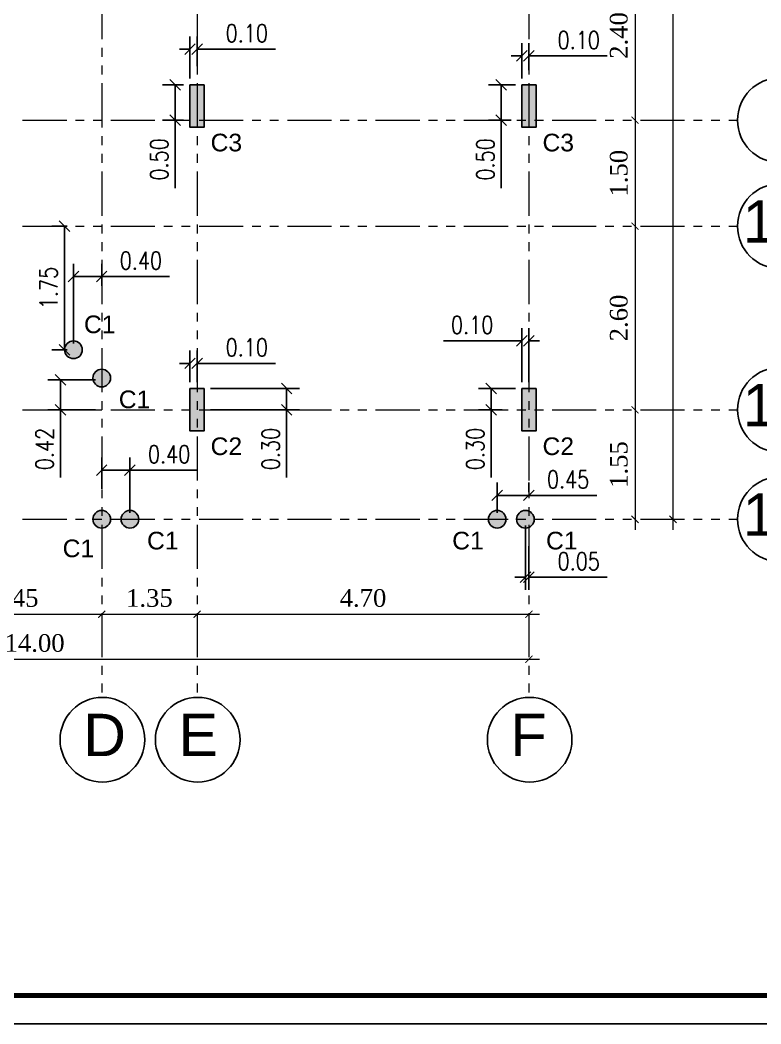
# Model space of a CAD drawing. Header units: metres. Extents: x 503482 to 1007323, y 2781056 to 5562345.
# Drawn here: x 503664.58 to 503675.07, y 2781078.7 to 2781092.91 of the extents above; entities that cross this region are included whole.
import ezdxf

# ---------------------------------------------------------------- set-up
doc = ezdxf.new("R2010")
doc.units = ezdxf.units.M
doc.header["$LTSCALE"] = 10
doc.header["$MEASUREMENT"] = 0
doc.header["$PDMODE"] = 3
doc.linetypes.add('PHANTOM2', pattern=[1.25, 0.625, -0.125, 0.125, -0.125, 0.125, -0.125])
doc.layers.get('0').update_dxf_attribs({"linetype": 'CONTINUOUS'})
doc.layers.get('DEFPOINTS').update_dxf_attribs({"linetype": 'CONTINUOUS'})
for name, color, linetype in [('A-TEXT', 2, 'CONTINUOUS'), ('A-VIEW-LN', 1, 'CONTINUOUS'), ('M.TITLE BLOCK', 7, 'CONTINUOUS'), ('S-COL', 6, 'CONTINUOUS'), ('S-COL HATCH', 161, 'CONTINUOUS'), ('S-COL-NAME', 4, 'CONTINUOUS')]:
    doc.layers.add(name, color=color, linetype=linetype)
doc.layers.add('S-TIE BEAM', color=3, linetype='CONTINUOUS', lineweight=25)
doc.styles.add('ANWAR', font='arial.ttf')
doc.styles.add('AREAL', font='times.ttf')
doc.styles.add('ARIAL', font='arial.ttf')
doc.styles.add('ROMANS', font='ROMANS.SHX', dxfattribs={"width": 0.8, "height": 0.25})
doc.dimstyles.new('ANWER', dxfattribs={"dimtxt": 0.25, "dimasz": 0.1, "dimexe": 0.1, "dimexo": 0.25, "dimgap": 0.1, "dimtad": 1, "dimzin": 7, "dimdsep": 46, "dimtxsty": 'AREAL', "dimblk": 'ARCHTICK', "dimcen": 0.125, "dimdle": 0.15, "dimse1": 1, "dimse2": 1, "dimclrd": 41, "dimclre": 8, "dimclrt": 112, "dimadec": 0, "dimazin": 0, "dimtfac": 1, "dimtmove": 2, "dimatfit": 3, "dimfxl": 1, "dimtolj": 1, "dimtzin": 0, "dimlwd": 0, "dimlwe": 5, "dimarcsym": 0})
doc.dimstyles.new('ROMANS', dxfattribs={"dimtxt": 0.25, "dimasz": 0.15, "dimexe": 0.18, "dimexo": 0.09, "dimgap": 0.1, "dimtad": 1, "dimzin": 0, "dimdsep": 46, "dimtxsty": 'ROMANS', "dimblk": 'OBLIQUE', "dimcen": 0.09, "dimclrd": 1, "dimclre": 1, "dimclrt": 2, "dimadec": 0, "dimazin": 0, "dimtfac": 1, "dimtofl": 0, "dimtmove": 0, "dimatfit": 3, "dimldrblk": 'OBLIQUE', "dimfxl": 1, "dimtolj": 1, "dimtzin": 0, "dimarcsym": 0})

# ---------------------------------------------------------------- blocks, each defined once
blk = doc.blocks.new('_ArchTick')
at = {"color": 0, "linetype": 'ByBlock', "const_width": 0.15}
blk.add_lwpolyline([(-0.5, -0.5), (0.5, 0.5)], dxfattribs=at)
blk = doc.blocks.new('*D763')
at = {"layer": 'DEFPOINTS', "color": 0, "transparency": 16777216}
for p in [(-6.15, -22.895), (-8.6, -23.155), (-6.15, -23.155)]:
    blk.add_point(p, dxfattribs=at)
at = {"layer": 'S-COL', "color": 41, "linetype": 'Continuous', "lineweight": 0, "transparency": 16777216}
blk.add_line((-8.75, -22.895), (-6, -22.895), dxfattribs=at)
at = {"layer": 'S-COL', "color": 41, "lineweight": 0, "transparency": 16777216, "xscale": 0.1, "yscale": 0.1, "zscale": 0.1, "rotation": 180}
blk.add_blockref('_ArchTick', (-8.6, -22.895), dxfattribs=at)
at = {"layer": 'S-COL', "color": 41, "lineweight": 0, "transparency": 16777216, "xscale": 0.1, "yscale": 0.1, "zscale": 0.1}
blk.add_blockref('_ArchTick', (-6.15, -22.895), dxfattribs=at)
at = {"layer": 'S-COL', "color": 112, "transparency": 16777216, "insert": (-7.375, -22.667), "char_height": 0.25, "attachment_point": 5, "style": 'AREAL'}
blk.add_mtext('\\A1;2.45', dxfattribs=at)
blk = doc.blocks.new('*D764')
at = {"layer": 'DEFPOINTS', "color": 0, "transparency": 16777216}
for p in [(-4.8, -22.895), (-6.15, -23.155), (-4.8, -23.155)]:
    blk.add_point(p, dxfattribs=at)
at = {"layer": 'S-COL', "color": 41, "linetype": 'Continuous', "lineweight": 0, "transparency": 16777216}
blk.add_line((-6.3, -22.895), (-4.65, -22.895), dxfattribs=at)
at = {"layer": 'S-COL', "color": 41, "lineweight": 0, "transparency": 16777216, "xscale": 0.1, "yscale": 0.1, "zscale": 0.1, "rotation": 180}
blk.add_blockref('_ArchTick', (-6.15, -22.895), dxfattribs=at)
at = {"layer": 'S-COL', "color": 41, "lineweight": 0, "transparency": 16777216, "xscale": 0.1, "yscale": 0.1, "zscale": 0.1}
blk.add_blockref('_ArchTick', (-4.8, -22.895), dxfattribs=at)
at = {"layer": 'S-COL', "color": 112, "transparency": 16777216, "insert": (-5.475, -22.667), "char_height": 0.25, "attachment_point": 5, "style": 'AREAL'}
blk.add_mtext('\\A1;1.35', dxfattribs=at)
blk = doc.blocks.new('*D765')
at = {"layer": 'DEFPOINTS', "color": 0, "transparency": 16777216}
for p in [(-0.1, -22.895), (-4.8, -23.155), (-0.1, -23.155)]:
    blk.add_point(p, dxfattribs=at)
at = {"layer": 'S-COL', "color": 41, "linetype": 'Continuous', "lineweight": 0, "transparency": 16777216}
blk.add_line((-4.95, -22.895), (0.05, -22.895), dxfattribs=at)
at = {"layer": 'S-COL', "color": 41, "lineweight": 0, "transparency": 16777216, "xscale": 0.1, "yscale": 0.1, "zscale": 0.1, "rotation": 180}
blk.add_blockref('_ArchTick', (-4.8, -22.895), dxfattribs=at)
at = {"layer": 'S-COL', "color": 41, "lineweight": 0, "transparency": 16777216, "xscale": 0.1, "yscale": 0.1, "zscale": 0.1}
blk.add_blockref('_ArchTick', (-0.1, -22.895), dxfattribs=at)
at = {"layer": 'S-COL', "color": 112, "transparency": 16777216, "insert": (-2.45, -22.667), "char_height": 0.25, "attachment_point": 5, "style": 'AREAL'}
blk.add_mtext('\\A1;4.70', dxfattribs=at)
blk = doc.blocks.new('*D766')
at = {"layer": 'DEFPOINTS', "color": 0, "ltscale": 0.04, "transparency": 16777216}
for p in [(-0.1, -23.532), (-14.1, -23.906), (-0.1, -23.906)]:
    blk.add_point(p, dxfattribs=at)
at = {"layer": 'S-TIE BEAM', "color": 41, "lineweight": 0, "ltscale": 0.04, "transparency": 16777216}
blk.add_line((-14.25, -23.532), (0.05, -23.532), dxfattribs=at)
at = {"layer": 'S-TIE BEAM', "color": 41, "lineweight": 0, "ltscale": 0.04, "transparency": 16777216, "xscale": 0.1, "yscale": 0.1, "zscale": 0.1, "rotation": 180}
blk.add_blockref('_ArchTick', (-14.1, -23.532), dxfattribs=at)
at = {"layer": 'S-TIE BEAM', "color": 41, "lineweight": 0, "ltscale": 0.04, "transparency": 16777216, "xscale": 0.1, "yscale": 0.1, "zscale": 0.1}
blk.add_blockref('_ArchTick', (-0.1, -23.532), dxfattribs=at)
at = {"layer": 'S-TIE BEAM', "color": 112, "ltscale": 0.04, "transparency": 16777216, "insert": (-7.1, -23.304), "char_height": 0.25, "attachment_point": 5, "style": 'AREAL'}
blk.add_mtext('\\A1;14.00', dxfattribs=at)
blk = doc.blocks.new('*D774')
at = {"layer": 'DEFPOINTS', "color": 0, "ltscale": 0.04, "transparency": 16777216}
for p in [(2.176, -13.5), (1.402, -15.9), (2.176, -15.9)]:
    blk.add_point(p, dxfattribs=at)
at = {"layer": 'S-TIE BEAM', "color": 41, "lineweight": 0, "ltscale": 0.04, "transparency": 16777216}
blk.add_line((1.402, -13.35), (1.402, -16.05), dxfattribs=at)
at = {"layer": 'S-TIE BEAM', "color": 41, "lineweight": 0, "ltscale": 0.04, "transparency": 16777216, "xscale": 0.1, "yscale": 0.1, "zscale": 0.1}
for p, rotation in [((1.402, -13.5), 90), ((1.402, -15.9), 270)]:
    blk.add_blockref('_ArchTick', p, dxfattribs=dict(at, rotation=rotation))
at = {"layer": 'S-TIE BEAM', "color": 112, "ltscale": 0.04, "transparency": 16777216, "insert": (1.174, -14.7), "char_height": 0.25, "attachment_point": 5, "rotation": 90, "style": 'AREAL'}
blk.add_mtext('\\A1;2.40', dxfattribs=at)
blk = doc.blocks.new('*D775')
at = {"layer": 'DEFPOINTS', "color": 0, "ltscale": 0.04, "transparency": 16777216}
for p in [(2.176, -15.9), (1.402, -17.4), (2.176, -17.4)]:
    blk.add_point(p, dxfattribs=at)
at = {"layer": 'S-TIE BEAM', "color": 41, "lineweight": 0, "ltscale": 0.04, "transparency": 16777216}
blk.add_line((1.402, -15.75), (1.402, -17.55), dxfattribs=at)
at = {"layer": 'S-TIE BEAM', "color": 41, "lineweight": 0, "ltscale": 0.04, "transparency": 16777216, "xscale": 0.1, "yscale": 0.1, "zscale": 0.1}
for p, rotation in [((1.402, -15.9), 90), ((1.402, -17.4), 270)]:
    blk.add_blockref('_ArchTick', p, dxfattribs=dict(at, rotation=rotation))
at = {"layer": 'S-TIE BEAM', "color": 112, "ltscale": 0.04, "transparency": 16777216, "insert": (1.174, -16.65), "char_height": 0.25, "attachment_point": 5, "rotation": 90, "style": 'AREAL'}
blk.add_mtext('\\A1;1.50', dxfattribs=at)
blk = doc.blocks.new('*D776')
at = {"layer": 'DEFPOINTS', "color": 0, "ltscale": 0.04, "transparency": 16777216}
for p in [(2.176, -17.4), (1.402, -20), (2.176, -20)]:
    blk.add_point(p, dxfattribs=at)
at = {"layer": 'S-TIE BEAM', "color": 41, "lineweight": 0, "ltscale": 0.04, "transparency": 16777216}
blk.add_line((1.402, -17.25), (1.402, -20.15), dxfattribs=at)
at = {"layer": 'S-TIE BEAM', "color": 41, "lineweight": 0, "ltscale": 0.04, "transparency": 16777216, "xscale": 0.1, "yscale": 0.1, "zscale": 0.1}
for p, rotation in [((1.402, -17.4), 90), ((1.402, -20), 270)]:
    blk.add_blockref('_ArchTick', p, dxfattribs=dict(at, rotation=rotation))
at = {"layer": 'S-TIE BEAM', "color": 112, "ltscale": 0.04, "transparency": 16777216, "insert": (1.174, -18.7), "char_height": 0.25, "attachment_point": 5, "rotation": 90, "style": 'AREAL'}
blk.add_mtext('\\A1;2.60', dxfattribs=at)
blk = doc.blocks.new('*D741')
at = {"layer": 'DEFPOINTS', "color": 0, "ltscale": 0.04, "transparency": 16777216}
for p in [(2.176, -20), (1.402, -21.55), (2.176, -21.55)]:
    blk.add_point(p, dxfattribs=at)
at = {"layer": 'S-TIE BEAM', "color": 41, "lineweight": 0, "ltscale": 0.04, "transparency": 16777216}
blk.add_line((1.402, -19.85), (1.402, -21.7), dxfattribs=at)
at = {"layer": 'S-TIE BEAM', "color": 41, "lineweight": 0, "ltscale": 0.04, "transparency": 16777216, "xscale": 0.1, "yscale": 0.1, "zscale": 0.1}
for p, rotation in [((1.402, -20), 90), ((1.402, -21.55), 270)]:
    blk.add_blockref('_ArchTick', p, dxfattribs=dict(at, rotation=rotation))
at = {"layer": 'S-TIE BEAM', "color": 112, "ltscale": 0.04, "transparency": 16777216, "insert": (1.174, -20.775), "char_height": 0.25, "attachment_point": 5, "rotation": 90, "style": 'AREAL'}
blk.add_mtext('\\A1;1.55', dxfattribs=at)
blk = doc.blocks.new('*D742')
at = {"layer": 'DEFPOINTS', "color": 0, "ltscale": 0.04, "transparency": 16777216}
for p in [(1.94, -0.3), (2.244, -0.3), (1.257, -21.55)]:
    blk.add_point(p, dxfattribs=at)
at = {"layer": 'S-TIE BEAM', "color": 41, "lineweight": 0, "ltscale": 0.04, "transparency": 16777216}
blk.add_line((1.94, -21.7), (1.94, -0.15), dxfattribs=at)
at = {"layer": 'S-TIE BEAM', "color": 41, "lineweight": 0, "ltscale": 0.04, "transparency": 16777216, "xscale": 0.1, "yscale": 0.1, "zscale": 0.1}
for p, rotation in [((1.94, -0.3), 90), ((1.94, -21.55), 270)]:
    blk.add_blockref('_ArchTick', p, dxfattribs=dict(at, rotation=rotation))
at = {"layer": 'S-TIE BEAM', "color": 112, "ltscale": 0.04, "transparency": 16777216, "insert": (1.713, -10.925), "char_height": 0.25, "attachment_point": 5, "rotation": 90, "style": 'AREAL'}
blk.add_mtext('\\A1;21.25', dxfattribs=at)
blk = doc.blocks.new('A$Ca7303c29')
at = {"layer": 'S-COL HATCH', "ltscale": 0.04}
h = blk.add_hatch(color=161, dxfattribs=at)
h.dxf.hatch_style = 1
h.paths.add_polyline_path([(9.2, -15.1), (9.4, -15.1), (9.4, -15.7), (9.2, -15.7)])
h = blk.add_hatch(color=161, dxfattribs=at)
h.dxf.hatch_style = 1
h.paths.add_polyline_path([(13.9, -15.1), (14.1, -15.1), (14.1, -15.7), (13.9, -15.7)])
h = blk.add_hatch(color=161, dxfattribs=at)
h.dxf.hatch_style = 1
edge = h.paths.add_edge_path()
edge.add_arc((7.55, -18.85), 0.125, 0, 360)
h = blk.add_hatch(color=161, dxfattribs=at)
h.dxf.hatch_style = 1
edge = h.paths.add_edge_path()
edge.add_arc((7.95, -19.25), 0.125, 0, 360)
h = blk.add_hatch(color=161, dxfattribs=at)
h.dxf.hatch_style = 1
h.paths.add_polyline_path([(9.2, -19.4), (9.4, -19.4), (9.4, -20), (9.2, -20)])
h = blk.add_hatch(color=161, dxfattribs=at)
h.dxf.hatch_style = 1
h.paths.add_polyline_path([(13.9, -19.4), (14.1, -19.4), (14.1, -20), (13.9, -20)])
h = blk.add_hatch(color=161, dxfattribs=at)
h.dxf.hatch_style = 1
edge = h.paths.add_edge_path()
edge.add_arc((7.95, -21.25), 0.125, 0, 360)
h = blk.add_hatch(color=161, dxfattribs=at)
h.dxf.hatch_style = 1
edge = h.paths.add_edge_path()
edge.add_arc((8.35, -21.25), 0.125, 0, 360)
h = blk.add_hatch(color=161, dxfattribs=at)
h.dxf.hatch_style = 1
edge = h.paths.add_edge_path()
edge.add_arc((13.55, -21.25), 0.125, 0, 360)
h = blk.add_hatch(color=161, dxfattribs=at)
h.dxf.hatch_style = 1
edge = h.paths.add_edge_path()
edge.add_arc((13.95, -21.25), 0.125, 0, 360)
at = {"layer": 'S-COL', "color": 6, "ltscale": 0.04}
for points in [[(9.2, -15.1), (9.4, -15.1), (9.4, -15.7), (9.2, -15.7)], [(13.9, -15.1), (14.1, -15.1), (14.1, -15.7), (13.9, -15.7)], [(9.2, -19.4), (9.4, -19.4), (9.4, -20), (9.2, -20)], [(13.9, -19.4), (14.1, -19.4), (14.1, -20), (13.9, -20)]]:
    blk.add_lwpolyline(points, close=True, dxfattribs=at)
for centre in [(7.55, -18.85), (7.95, -19.25), (7.95, -21.25), (8.35, -21.25), (13.55, -21.25), (13.95, -21.25)]:
    blk.add_circle(centre, 0.125, dxfattribs=at)
blk = doc.blocks.new('_Oblique')
at = {"color": 0, "linetype": 'ByBlock', "lineweight": -2}
blk.add_line((-0.5, -0.5), (0.5, 0.5), dxfattribs=at)
blk = doc.blocks.new('*D1167')
at = {"layer": 'DEFPOINTS', "color": 0, "ltscale": 0.04, "transparency": 16777216}
for p in [(503667.082, 2781092.502), (503667.082, 2781092.172), (503666.982, 2781091.995)]:
    blk.add_point(p, dxfattribs=at)
at = {"layer": 'S-TIE BEAM', "color": 1, "lineweight": -2, "ltscale": 0.04, "transparency": 16777216}
for p, q in [((503666.982, 2781092.085), (503666.982, 2781092.682)), ((503667.082, 2781092.262), (503667.082, 2781092.682)), ((503666.982, 2781092.502), (503666.832, 2781092.502)), ((503667.082, 2781092.502), (503668.192, 2781092.502))]:
    blk.add_line(p, q, dxfattribs=at)
at = {"layer": 'S-TIE BEAM', "color": 1, "lineweight": -2, "ltscale": 0.04, "transparency": 16777216, "xscale": 0.15, "yscale": 0.15, "zscale": 0.15}
blk.add_blockref('_Oblique', (503666.982, 2781092.502), dxfattribs=at)
at = {"layer": 'S-TIE BEAM', "color": 1, "lineweight": -2, "ltscale": 0.04, "transparency": 16777216, "xscale": 0.15, "yscale": 0.15, "zscale": 0.15, "rotation": 180}
blk.add_blockref('_Oblique', (503667.082, 2781092.502), dxfattribs=at)
at = {"layer": 'S-TIE BEAM', "color": 2, "ltscale": 0.04, "transparency": 16777216, "insert": (503667.787, 2781092.727), "char_height": 0.25, "attachment_point": 5, "style": 'ROMANS'}
blk.add_mtext('\\A1;0.10', dxfattribs=at)
blk = doc.blocks.new('*D1168')
at = {"layer": 'DEFPOINTS', "color": 0, "ltscale": 0.04, "transparency": 16777216}
for p in [(503666.982, 2781091.995), (503666.771, 2781091.495), (503666.982, 2781091.495)]:
    blk.add_point(p, dxfattribs=at)
at = {"layer": 'S-TIE BEAM', "color": 1, "lineweight": -2, "ltscale": 0.04, "transparency": 16777216}
for p, q in [((503666.892, 2781091.995), (503666.591, 2781091.995)), ((503666.771, 2781091.995), (503666.771, 2781091.495)), ((503666.892, 2781091.495), (503666.591, 2781091.495)), ((503666.771, 2781091.495), (503666.771, 2781090.535))]:
    blk.add_line(p, q, dxfattribs=at)
at = {"layer": 'S-TIE BEAM', "color": 1, "lineweight": -2, "ltscale": 0.04, "transparency": 16777216, "xscale": 0.15, "yscale": 0.15, "zscale": 0.15}
for p, rotation in [((503666.771, 2781091.995), 90), ((503666.771, 2781091.495), 270)]:
    blk.add_blockref('_Oblique', p, dxfattribs=dict(at, rotation=rotation))
at = {"layer": 'S-TIE BEAM', "color": 2, "ltscale": 0.04, "transparency": 16777216, "insert": (503666.546, 2781090.94), "char_height": 0.25, "attachment_point": 5, "rotation": 90, "style": 'ROMANS'}
blk.add_mtext('\\A1;0.50', dxfattribs=at)
blk = doc.blocks.new('*D1169')
at = {"layer": 'DEFPOINTS', "color": 0, "ltscale": 0.04, "transparency": 16777216}
for p in [(503671.782, 2781092.405), (503671.782, 2781092.115), (503671.682, 2781091.995)]:
    blk.add_point(p, dxfattribs=at)
at = {"layer": 'S-TIE BEAM', "color": 1, "lineweight": -2, "ltscale": 0.04, "transparency": 16777216}
for p, q in [((503671.682, 2781092.085), (503671.682, 2781092.585)), ((503671.782, 2781092.205), (503671.782, 2781092.585)), ((503671.682, 2781092.405), (503671.532, 2781092.405)), ((503671.782, 2781092.405), (503672.892, 2781092.405))]:
    blk.add_line(p, q, dxfattribs=at)
at = {"layer": 'S-TIE BEAM', "color": 1, "lineweight": -2, "ltscale": 0.04, "transparency": 16777216, "xscale": 0.15, "yscale": 0.15, "zscale": 0.15}
blk.add_blockref('_Oblique', (503671.682, 2781092.405), dxfattribs=at)
at = {"layer": 'S-TIE BEAM', "color": 1, "lineweight": -2, "ltscale": 0.04, "transparency": 16777216, "xscale": 0.15, "yscale": 0.15, "zscale": 0.15, "rotation": 180}
blk.add_blockref('_Oblique', (503671.782, 2781092.405), dxfattribs=at)
at = {"layer": 'S-TIE BEAM', "color": 2, "ltscale": 0.04, "transparency": 16777216, "insert": (503672.487, 2781092.63), "char_height": 0.25, "attachment_point": 5, "style": 'ROMANS'}
blk.add_mtext('\\A1;0.10', dxfattribs=at)
blk = doc.blocks.new('*D1170')
at = {"layer": 'DEFPOINTS', "color": 0, "ltscale": 0.04, "transparency": 16777216}
for p in [(503671.682, 2781091.995), (503671.39, 2781091.495), (503671.62, 2781091.495)]:
    blk.add_point(p, dxfattribs=at)
at = {"layer": 'S-TIE BEAM', "color": 1, "lineweight": -2, "ltscale": 0.04, "transparency": 16777216}
for p, q in [((503671.592, 2781091.995), (503671.21, 2781091.995)), ((503671.39, 2781091.995), (503671.39, 2781091.495)), ((503671.53, 2781091.495), (503671.21, 2781091.495)), ((503671.39, 2781091.495), (503671.39, 2781090.535))]:
    blk.add_line(p, q, dxfattribs=at)
at = {"layer": 'S-TIE BEAM', "color": 1, "lineweight": -2, "ltscale": 0.04, "transparency": 16777216, "xscale": 0.15, "yscale": 0.15, "zscale": 0.15}
for p, rotation in [((503671.39, 2781091.995), 90), ((503671.39, 2781091.495), 270)]:
    blk.add_blockref('_Oblique', p, dxfattribs=dict(at, rotation=rotation))
at = {"layer": 'S-TIE BEAM', "color": 2, "ltscale": 0.04, "transparency": 16777216, "insert": (503671.165, 2781090.94), "char_height": 0.25, "attachment_point": 5, "rotation": 90, "style": 'ROMANS'}
blk.add_mtext('\\A1;0.50', dxfattribs=at)
blk = doc.blocks.new('*D1175')
at = {"layer": 'DEFPOINTS', "color": 0, "ltscale": 0.04, "transparency": 16777216}
for p in [(503671.682, 2781088.372), (503671.682, 2781087.695), (503671.782, 2781087.695)]:
    blk.add_point(p, dxfattribs=at)
at = {"layer": 'S-TIE BEAM', "color": 1, "lineweight": -2, "ltscale": 0.04, "transparency": 16777216}
for p, q in [((503671.682, 2781087.785), (503671.682, 2781088.552)), ((503671.782, 2781087.785), (503671.782, 2781088.552)), ((503671.682, 2781088.372), (503670.573, 2781088.372)), ((503671.782, 2781088.372), (503671.932, 2781088.372))]:
    blk.add_line(p, q, dxfattribs=at)
at = {"layer": 'S-TIE BEAM', "color": 1, "lineweight": -2, "ltscale": 0.04, "transparency": 16777216, "xscale": 0.15, "yscale": 0.15, "zscale": 0.15}
blk.add_blockref('_Oblique', (503671.682, 2781088.372), dxfattribs=at)
at = {"layer": 'S-TIE BEAM', "color": 1, "lineweight": -2, "ltscale": 0.04, "transparency": 16777216, "xscale": 0.15, "yscale": 0.15, "zscale": 0.15, "rotation": 180}
blk.add_blockref('_Oblique', (503671.782, 2781088.372), dxfattribs=at)
at = {"layer": 'S-TIE BEAM', "color": 2, "ltscale": 0.04, "transparency": 16777216, "insert": (503670.978, 2781088.597), "char_height": 0.25, "attachment_point": 5, "style": 'ROMANS'}
blk.add_mtext('\\A1;0.10', dxfattribs=at)
blk = doc.blocks.new('*D1176')
at = {"layer": 'DEFPOINTS', "color": 0, "ltscale": 0.04, "transparency": 16777216}
for p in [(503671.682, 2781087.695), (503671.246, 2781087.395), (503671.493, 2781087.395)]:
    blk.add_point(p, dxfattribs=at)
at = {"layer": 'S-TIE BEAM', "color": 1, "lineweight": -2, "ltscale": 0.04, "transparency": 16777216}
for p, q in [((503671.592, 2781087.695), (503671.066, 2781087.695)), ((503671.246, 2781087.695), (503671.246, 2781087.395)), ((503671.403, 2781087.395), (503671.066, 2781087.395)), ((503671.246, 2781087.395), (503671.246, 2781086.435))]:
    blk.add_line(p, q, dxfattribs=at)
at = {"layer": 'S-TIE BEAM', "color": 1, "lineweight": -2, "ltscale": 0.04, "transparency": 16777216, "xscale": 0.15, "yscale": 0.15, "zscale": 0.15}
for p, rotation in [((503671.246, 2781087.695), 90), ((503671.246, 2781087.395), 270)]:
    blk.add_blockref('_Oblique', p, dxfattribs=dict(at, rotation=rotation))
at = {"layer": 'S-TIE BEAM', "color": 2, "ltscale": 0.04, "transparency": 16777216, "insert": (503671.021, 2781086.84), "char_height": 0.25, "attachment_point": 5, "rotation": 90, "style": 'ROMANS'}
blk.add_mtext('\\A1;0.30', dxfattribs=at)
blk = doc.blocks.new('*D1177')
at = {"layer": 'DEFPOINTS', "color": 0, "ltscale": 0.04, "transparency": 16777216}
for p in [(503667.082, 2781088.053), (503666.982, 2781087.695), (503667.082, 2781087.695)]:
    blk.add_point(p, dxfattribs=at)
at = {"layer": 'S-TIE BEAM', "color": 1, "lineweight": -2, "ltscale": 0.04, "transparency": 16777216}
for p, q in [((503666.982, 2781087.785), (503666.982, 2781088.233)), ((503667.082, 2781087.785), (503667.082, 2781088.233)), ((503666.982, 2781088.053), (503666.832, 2781088.053)), ((503667.082, 2781088.053), (503668.192, 2781088.053))]:
    blk.add_line(p, q, dxfattribs=at)
at = {"layer": 'S-TIE BEAM', "color": 1, "lineweight": -2, "ltscale": 0.04, "transparency": 16777216, "xscale": 0.15, "yscale": 0.15, "zscale": 0.15}
blk.add_blockref('_Oblique', (503666.982, 2781088.053), dxfattribs=at)
at = {"layer": 'S-TIE BEAM', "color": 1, "lineweight": -2, "ltscale": 0.04, "transparency": 16777216, "xscale": 0.15, "yscale": 0.15, "zscale": 0.15, "rotation": 180}
blk.add_blockref('_Oblique', (503667.082, 2781088.053), dxfattribs=at)
at = {"layer": 'S-TIE BEAM', "color": 2, "ltscale": 0.04, "transparency": 16777216, "insert": (503667.787, 2781088.278), "char_height": 0.25, "attachment_point": 5, "style": 'ROMANS'}
blk.add_mtext('\\A1;0.10', dxfattribs=at)
blk = doc.blocks.new('*D1178')
at = {"layer": 'DEFPOINTS', "color": 0, "ltscale": 0.04, "transparency": 16777216}
for p in [(503667.182, 2781087.695), (503667.182, 2781087.395), (503668.351, 2781087.395)]:
    blk.add_point(p, dxfattribs=at)
at = {"layer": 'S-TIE BEAM', "color": 1, "lineweight": -2, "ltscale": 0.04, "transparency": 16777216}
for p, q in [((503667.272, 2781087.695), (503668.531, 2781087.695)), ((503668.351, 2781087.695), (503668.351, 2781087.395)), ((503667.272, 2781087.395), (503668.531, 2781087.395)), ((503668.351, 2781087.395), (503668.351, 2781086.435))]:
    blk.add_line(p, q, dxfattribs=at)
at = {"layer": 'S-TIE BEAM', "color": 1, "lineweight": -2, "ltscale": 0.04, "transparency": 16777216, "xscale": 0.15, "yscale": 0.15, "zscale": 0.15}
for p, rotation in [((503668.351, 2781087.695), 90), ((503668.351, 2781087.395), 270)]:
    blk.add_blockref('_Oblique', p, dxfattribs=dict(at, rotation=rotation))
at = {"layer": 'S-TIE BEAM', "color": 2, "ltscale": 0.04, "transparency": 16777216, "insert": (503668.126, 2781086.84), "char_height": 0.25, "attachment_point": 5, "rotation": 90, "style": 'ROMANS'}
blk.add_mtext('\\A1;0.30', dxfattribs=at)
blk = doc.blocks.new('*D1185')
at = {"layer": 'DEFPOINTS', "color": 0, "ltscale": 0.04, "transparency": 16777216}
for p in [(503665.204, 2781089.995), (503665.332, 2781089.995), (503665.332, 2781088.245)]:
    blk.add_point(p, dxfattribs=at)
at = {"layer": 'S-TIE BEAM', "color": 1, "lineweight": -2, "ltscale": 0.04, "transparency": 16777216}
for p, q in [((503665.242, 2781089.995), (503665.024, 2781089.995)), ((503665.204, 2781088.245), (503665.204, 2781089.995)), ((503665.242, 2781088.245), (503665.024, 2781088.245))]:
    blk.add_line(p, q, dxfattribs=at)
at = {"layer": 'S-TIE BEAM', "color": 1, "lineweight": -2, "ltscale": 0.04, "transparency": 16777216, "xscale": 0.15, "yscale": 0.15, "zscale": 0.15}
for p, rotation in [((503665.204, 2781089.995), 90), ((503665.204, 2781088.245), 270)]:
    blk.add_blockref('_Oblique', p, dxfattribs=dict(at, rotation=rotation))
at = {"layer": 'S-TIE BEAM', "color": 2, "ltscale": 0.04, "transparency": 16777216, "insert": (503664.979, 2781089.12), "char_height": 0.25, "attachment_point": 5, "rotation": 90, "style": 'ROMANS'}
blk.add_mtext('\\A1;1.75', dxfattribs=at)
blk = doc.blocks.new('*D1186')
at = {"layer": 'DEFPOINTS', "color": 0, "ltscale": 0.04, "transparency": 16777216}
for p in [(503665.732, 2781089.282), (503665.732, 2781089.058), (503665.332, 2781088.245)]:
    blk.add_point(p, dxfattribs=at)
at = {"layer": 'S-TIE BEAM', "color": 1, "lineweight": -2, "ltscale": 0.04, "transparency": 16777216}
for p, q in [((503665.332, 2781088.335), (503665.332, 2781089.462)), ((503665.732, 2781089.148), (503665.732, 2781089.462)), ((503665.332, 2781089.282), (503665.732, 2781089.282)), ((503665.732, 2781089.282), (503666.692, 2781089.282))]:
    blk.add_line(p, q, dxfattribs=at)
at = {"layer": 'S-TIE BEAM', "color": 1, "lineweight": -2, "ltscale": 0.04, "transparency": 16777216, "xscale": 0.15, "yscale": 0.15, "zscale": 0.15, "rotation": 180}
blk.add_blockref('_Oblique', (503665.332, 2781089.282), dxfattribs=at)
at = {"layer": 'S-TIE BEAM', "color": 1, "lineweight": -2, "ltscale": 0.04, "transparency": 16777216, "xscale": 0.15, "yscale": 0.15, "zscale": 0.15}
blk.add_blockref('_Oblique', (503665.732, 2781089.282), dxfattribs=at)
at = {"layer": 'S-TIE BEAM', "color": 2, "ltscale": 0.04, "transparency": 16777216, "insert": (503666.287, 2781089.507), "char_height": 0.25, "attachment_point": 5, "style": 'ROMANS'}
blk.add_mtext('\\A1;0.40', dxfattribs=at)
blk = doc.blocks.new('*D1187')
at = {"layer": 'DEFPOINTS', "color": 0, "ltscale": 0.04, "transparency": 16777216}
for p in [(503665.732, 2781087.818), (503665.149, 2781087.395), (503665.732, 2781087.395)]:
    blk.add_point(p, dxfattribs=at)
at = {"layer": 'S-TIE BEAM', "color": 1, "lineweight": -2, "ltscale": 0.04, "transparency": 16777216}
for p, q in [((503665.642, 2781087.818), (503664.969, 2781087.818)), ((503665.149, 2781087.818), (503665.149, 2781087.395)), ((503665.642, 2781087.395), (503664.969, 2781087.395)), ((503665.149, 2781087.395), (503665.149, 2781086.435))]:
    blk.add_line(p, q, dxfattribs=at)
at = {"layer": 'S-TIE BEAM', "color": 1, "lineweight": -2, "ltscale": 0.04, "transparency": 16777216, "xscale": 0.15, "yscale": 0.15, "zscale": 0.15}
for p, rotation in [((503665.149, 2781087.818), 90), ((503665.149, 2781087.395), 270)]:
    blk.add_blockref('_Oblique', p, dxfattribs=dict(at, rotation=rotation))
at = {"layer": 'S-TIE BEAM', "color": 2, "ltscale": 0.04, "transparency": 16777216, "insert": (503664.924, 2781086.84), "char_height": 0.25, "attachment_point": 5, "rotation": 90, "style": 'ROMANS'}
blk.add_mtext('\\A1;0.42', dxfattribs=at)
blk = doc.blocks.new('*D1188')
at = {"layer": 'DEFPOINTS', "color": 0, "ltscale": 0.04, "transparency": 16777216}
for p in [(503665.732, 2781086.54), (503665.732, 2781086.187), (503666.132, 2781085.845)]:
    blk.add_point(p, dxfattribs=at)
at = {"layer": 'S-TIE BEAM', "color": 1, "lineweight": -2, "ltscale": 0.04, "transparency": 16777216}
for p, q in [((503665.732, 2781086.277), (503665.732, 2781086.72)), ((503666.132, 2781085.935), (503666.132, 2781086.72)), ((503665.732, 2781086.54), (503666.132, 2781086.54)), ((503666.132, 2781086.54), (503667.092, 2781086.54))]:
    blk.add_line(p, q, dxfattribs=at)
at = {"layer": 'S-TIE BEAM', "color": 1, "lineweight": -2, "ltscale": 0.04, "transparency": 16777216, "xscale": 0.15, "yscale": 0.15, "zscale": 0.15, "rotation": 180}
blk.add_blockref('_Oblique', (503665.732, 2781086.54), dxfattribs=at)
at = {"layer": 'S-TIE BEAM', "color": 1, "lineweight": -2, "ltscale": 0.04, "transparency": 16777216, "xscale": 0.15, "yscale": 0.15, "zscale": 0.15}
blk.add_blockref('_Oblique', (503666.132, 2781086.54), dxfattribs=at)
at = {"layer": 'S-TIE BEAM', "color": 2, "ltscale": 0.04, "transparency": 16777216, "insert": (503666.687, 2781086.765), "char_height": 0.25, "attachment_point": 5, "style": 'ROMANS'}
blk.add_mtext('\\A1;0.40', dxfattribs=at)
blk = doc.blocks.new('*D1189')
at = {"layer": 'DEFPOINTS', "color": 0, "ltscale": 0.04, "transparency": 16777216}
for p in [(503671.782, 2781086.184), (503671.782, 2781086.137), (503671.332, 2781085.845)]:
    blk.add_point(p, dxfattribs=at)
at = {"layer": 'S-TIE BEAM', "color": 1, "lineweight": -2, "ltscale": 0.04, "transparency": 16777216}
for p, q in [((503671.332, 2781085.935), (503671.332, 2781086.364)), ((503671.782, 2781086.227), (503671.782, 2781086.364)), ((503671.332, 2781086.184), (503671.782, 2781086.184)), ((503671.782, 2781086.184), (503672.742, 2781086.184))]:
    blk.add_line(p, q, dxfattribs=at)
at = {"layer": 'S-TIE BEAM', "color": 1, "lineweight": -2, "ltscale": 0.04, "transparency": 16777216, "xscale": 0.15, "yscale": 0.15, "zscale": 0.15, "rotation": 180}
blk.add_blockref('_Oblique', (503671.332, 2781086.184), dxfattribs=at)
at = {"layer": 'S-TIE BEAM', "color": 1, "lineweight": -2, "ltscale": 0.04, "transparency": 16777216, "xscale": 0.15, "yscale": 0.15, "zscale": 0.15}
blk.add_blockref('_Oblique', (503671.782, 2781086.184), dxfattribs=at)
at = {"layer": 'S-TIE BEAM', "color": 2, "ltscale": 0.04, "transparency": 16777216, "insert": (503672.337, 2781086.409), "char_height": 0.25, "attachment_point": 5, "style": 'ROMANS'}
blk.add_mtext('\\A1;0.45', dxfattribs=at)
blk = doc.blocks.new('*D1190')
at = {"layer": 'DEFPOINTS', "color": 0, "ltscale": 0.04, "transparency": 16777216}
for p in [(503671.732, 2781085.845), (503671.782, 2781085.553), (503671.782, 2781085.025)]:
    blk.add_point(p, dxfattribs=at)
at = {"layer": 'S-TIE BEAM', "color": 1, "lineweight": -2, "ltscale": 0.04, "transparency": 16777216}
for p, q in [((503671.732, 2781085.755), (503671.732, 2781084.845)), ((503671.782, 2781085.463), (503671.782, 2781084.845)), ((503671.732, 2781085.025), (503671.582, 2781085.025)), ((503671.782, 2781085.025), (503672.892, 2781085.025))]:
    blk.add_line(p, q, dxfattribs=at)
at = {"layer": 'S-TIE BEAM', "color": 1, "lineweight": -2, "ltscale": 0.04, "transparency": 16777216, "xscale": 0.15, "yscale": 0.15, "zscale": 0.15}
blk.add_blockref('_Oblique', (503671.732, 2781085.025), dxfattribs=at)
at = {"layer": 'S-TIE BEAM', "color": 1, "lineweight": -2, "ltscale": 0.04, "transparency": 16777216, "xscale": 0.15, "yscale": 0.15, "zscale": 0.15, "rotation": 180}
blk.add_blockref('_Oblique', (503671.782, 2781085.025), dxfattribs=at)
at = {"layer": 'S-TIE BEAM', "color": 2, "ltscale": 0.04, "transparency": 16777216, "insert": (503672.487, 2781085.25), "char_height": 0.25, "attachment_point": 5, "style": 'ROMANS'}
blk.add_mtext('\\A1;0.05', dxfattribs=at)
blk = doc.blocks.new('A$C9677af75')
at = {"color": 252}
for centre in [(3.452, -15.9), (3.452, -17.4), (3.452, -20), (3.452, -21.55), (-6.14, -24.671), (-4.79, -24.671), (-0.09, -24.671)]:
    blk.add_circle(centre, 0.599, dxfattribs=at)
at = {"layer": 'A-VIEW-LN', "color": 252, "linetype": 'PHANTOM2', "lineweight": 5, "ltscale": 0.1}
for p, q in [((-6.15, 2.123), (-6.15, -24.071)), ((-4.8, 2.123), (-4.8, -24.071)), ((-0.1, 2.123), (-0.1, -24.071)), ((-17.271, -15.9), (2.858, -15.9)), ((-17.271, -17.4), (2.858, -17.4)), ((-17.271, -20), (2.858, -20)), ((-17.271, -21.55), (2.858, -21.55))]:
    blk.add_line(p, q, dxfattribs=at)
at = {"layer": 'A-TEXT', "style": 'ANWAR'}
for s, p in [('10', (2.927, -17.634)), ('11', (2.927, -20.234)), ('12', (2.927, -21.784)), ('D', (-6.412, -24.904)), ('E', (-5.062, -24.904)), ('F', (-0.362, -24.904))]:
    blk.add_text(s, height=0.6, dxfattribs=at).set_placement(p)
at = {"layer": 'S-COL'}
for base, p1, p2, picture, middle in [((-6.15, -22.895), (-8.6, -23.155), (-6.15, -23.155), '*D763', (-7.375, -22.667)), ((-4.8, -22.895), (-6.15, -23.155), (-4.8, -23.155), '*D764', (-5.475, -22.667)), ((-0.1, -22.895), (-4.8, -23.155), (-0.1, -23.155), '*D765', (-2.45, -22.667))]:
    dim = blk.add_linear_dim(base=base, p1=p1, p2=p2, dimstyle='ANWER', override={"dimfxl": 0.125, "dimfxlon": 1}, dxfattribs=at)
    dim.commit()
    dim.dimension.update_dxf_attribs({"geometry": picture, "text_midpoint": middle})
at = {"layer": 'S-TIE BEAM', "ltscale": 0.04}
for base, p1, p2, picture, middle in [((1.94, -0.3), (1.257, -21.55), (2.244, -0.3), '*D742', (1.713, -10.925)), ((1.402, -15.9), (2.176, -13.5), (2.176, -15.9), '*D774', (1.174, -14.7)), ((1.402, -17.4), (2.176, -15.9), (2.176, -17.4), '*D775', (1.174, -16.65)), ((1.402, -20), (2.176, -17.4), (2.176, -20), '*D776', (1.174, -18.7)), ((1.402, -21.55), (2.176, -20), (2.176, -21.55), '*D741', (1.174, -20.775))]:
    dim = blk.add_linear_dim(base=base, p1=p1, p2=p2, angle=90, dimstyle='ANWER', dxfattribs=at)
    dim.commit()
    dim.dimension.update_dxf_attribs({"geometry": picture, "text_midpoint": middle})
dim = blk.add_linear_dim(base=(-0.1, -23.532), p1=(-14.1, -23.906), p2=(-0.1, -23.906), dimstyle='ANWER', dxfattribs=at)
dim.commit()
dim.dimension.update_dxf_attribs({"geometry": '*D766', "text_midpoint": (-7.1, -23.304)})

msp = doc.modelspace()

# ---------------------------------------------------------------- linework, layer by layer
at = {"layer": 'M.TITLE BLOCK', "color": 253, "linetype": 'Continuous', "ltscale": 24}
msp.add_lwpolyline([(503652.589, 2781112.871), (503702.251, 2781112.871), (503702.251, 2781078.7), (503652.589, 2781078.7)], close=True, dxfattribs=at)
msp.add_lwpolyline([(503652.589, 2781112.871), (503702.251, 2781112.871), (503702.251, 2781078.7), (503652.589, 2781078.7)], close=True, dxfattribs=at)
at = {"layer": 'M.TITLE BLOCK', "color": 252, "const_width": 0.0705}
msp.add_lwpolyline([(503652.993, 2781112.467), (503701.847, 2781112.467), (503701.847, 2781079.104), (503652.993, 2781079.104)], close=True, dxfattribs=at)
msp.add_lwpolyline([(503652.993, 2781112.467), (503701.847, 2781112.467), (503701.847, 2781079.104), (503652.993, 2781079.104)], close=True, dxfattribs=at)

# ---------------------------------------------------------------- block references
at = {"layer": 'S-TIE BEAM', "ltscale": 0.04}
for name, p in [('A$C9677af75', (503671.882, 2781107.395)), ('A$Ca7303c29', (503657.782, 2781107.095))]:
    msp.add_blockref(name, p, dxfattribs=at)

# ---------------------------------------------------------------- texts
at = {"layer": 'S-COL-NAME', "style": 'ARIAL'}
for s, p in [('C3', (503667.274, 2781091.054)), ('C3', (503671.974, 2781091.054)), ('C1', (503665.481, 2781088.48)), ('C1', (503665.974, 2781087.418)), ('C2', (503667.274, 2781086.754)), ('C2', (503671.974, 2781086.754)), ('C1', (503666.374, 2781085.418)), ('C1', (503670.695, 2781085.418)), ('C1', (503672.024, 2781085.418)), ('C1', (503665.179, 2781085.308))]:
    msp.add_text(s, height=0.25, dxfattribs=at).set_placement(p)

# ---------------------------------------------------------------- dimensions: what is measured, and where the dimension line sits
at = {"layer": 'S-TIE BEAM', "ltscale": 0.04}
for base, p1, p2, picture, middle in [((503667.082, 2781092.502), (503666.982, 2781091.995), (503667.082, 2781092.172), '*D1167', (503667.787, 2781092.727)), ((503671.782, 2781092.405), (503671.682, 2781091.995), (503671.782, 2781092.115), '*D1169', (503672.487, 2781092.63)), ((503665.732, 2781089.282), (503665.332, 2781088.245), (503665.732, 2781089.058), '*D1186', (503666.287, 2781089.507)), ((503671.682, 2781088.372), (503671.782, 2781087.695), (503671.682, 2781087.695), '*D1175', (503670.978, 2781088.597)), ((503667.082, 2781088.053), (503666.982, 2781087.695), (503667.082, 2781087.695), '*D1177', (503667.787, 2781088.278)), ((503671.782, 2781086.184), (503671.332, 2781085.845), (503671.782, 2781086.137), '*D1189', (503672.337, 2781086.409)), ((503671.782, 2781085.025), (503671.732, 2781085.845), (503671.782, 2781085.553), '*D1190', (503672.487, 2781085.25))]:
    dim = msp.add_linear_dim(base=base, p1=p1, p2=p2, dimstyle='ROMANS', dxfattribs=at)
    dim.commit()
    dim.dimension.update_dxf_attribs({"geometry": picture, "text_midpoint": middle})
for base, p1, p2, picture, middle in [((503666.771, 2781091.495), (503666.982, 2781091.995), (503666.982, 2781091.495), '*D1168', (503666.546, 2781090.94)), ((503671.39, 2781091.495), (503671.682, 2781091.995), (503671.62, 2781091.495), '*D1170', (503671.165, 2781090.94)), ((503665.204, 2781089.995), (503665.332, 2781088.245), (503665.332, 2781089.995), '*D1185', (503664.979, 2781089.12)), ((503665.149, 2781087.395), (503665.732, 2781087.818), (503665.732, 2781087.395), '*D1187', (503664.924, 2781086.84)), ((503668.351, 2781087.395), (503667.182, 2781087.695), (503667.182, 2781087.395), '*D1178', (503668.126, 2781086.84)), ((503671.246, 2781087.395), (503671.682, 2781087.695), (503671.493, 2781087.395), '*D1176', (503671.021, 2781086.84))]:
    dim = msp.add_linear_dim(base=base, p1=p1, p2=p2, angle=90, dimstyle='ROMANS', dxfattribs=at)
    dim.commit()
    dim.dimension.update_dxf_attribs({"geometry": picture, "text_midpoint": middle})
dim = msp.add_linear_dim(base=(503665.732, 2781086.54), p1=(503666.132, 2781085.845), p2=(503665.732, 2781086.187), dimstyle='ROMANS', dxfattribs=at)
dim.commit()
dim.dimension.update_dxf_attribs({"geometry": '*D1188', "text_midpoint": (503666.687, 2781086.54), "dimtype": 160})

doc.saveas('drawing.dxf')
